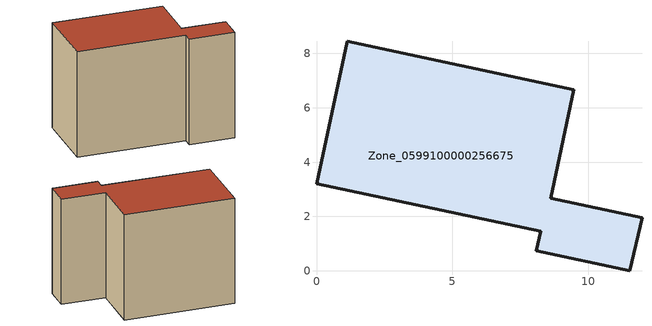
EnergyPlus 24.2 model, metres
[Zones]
Zone_0599100000256675
 floor ground (C_G): 0,3.21 1.13,8.45 9.48,6.67 8.62,2.67 11.98,1.95 11.53,0 8.1,0.73 8.25,1.45 z0
 wall outside (C_F): 1.13,8.45 0,3.21 8.25,1.45 8.1,0.73 11.53,0 11.98,1.95 8.62,2.67 9.48,6.67 1.13,8.45 z0:8.46
 roof outside (C_R): 11.98,1.95 8.62,2.67 9.48,6.67 1.13,8.45 0,3.21 8.25,1.45 8.1,0.73 11.53,0 z8.46
[BUILDING]
Pand.0599100000256675: North Axis=0; Terrain=City; Loads Convergence Tolerance Value=0.04; Temperature Convergence Tolerance Value=0.4; Solar Distribution=FullExterior; Maximum Number of Warmup Days=25; Minimum Number of Warmup Days=1
[Site:Location]
Rotterdam.The.Hague.AP_ZH_NLD Design_Conditions: Latitude=51.96; Longitude=4.45; Time Zone=1; Elevation=-4.5
[SITE:GROUNDTEMPERATURE:BUILDINGSURFACE]
18, 18, 18, 18, 18, 18, 18, 18, 18, 18, 18, 18
[MATERIAL] Thermal Absorptance=0.9; Solar Absorptance=0.7; Visible Absorptance=0.7
Name | Roughness | Thickness | Conductivity | Density | Specific Heat
G.TC.1975-1991 | MediumSmooth | 0.15 | 0.288461 | 540 | 1210
F.TC.1975-1991 | Rough | 0.3 | 0.230769 | 1920 | 840
R.TC.1975-1991 | MediumRough | 0.2 | 0.153846 | 1500 | 1000
[CONSTRUCTION]
C_G: G.TC.1975-1991
C_F: F.TC.1975-1991
C_R: R.TC.1975-1991
[ZONE]
Zone_0599100000256675: Type=1; Multiplier=1; Ceiling Height=Autocalculate; Volume=Autocalculate; Floor Area=autocalculate; Part of Total Floor Area=Yes
[ZONEINFILTRATION:DESIGNFLOWRATE]
Infil_Zone_0599100000256675: Zone or ZoneList or Space or SpaceList=Zone_0599100000256675; Schedule=AlwaysOn; Design Flow Rate Calculation Method=Flow/Area; Flow Rate per Floor Area=0.003; Constant Term Coefficient=1; Temperature Term Coefficient=0; Velocity Term Coefficient=0; Velocity Squared Term Coefficient=0
[HVACTEMPLATE:ZONE:IDEALLOADSAIRSYSTEM]
Zone_0599100000256675: Maximum Heating Supply Air Temperature=50; Minimum Cooling Supply Air Temperature=13; Maximum Heating Supply Air Humidity Ratio=0.0156; Minimum Cooling Supply Air Humidity Ratio=0.0077; Heating Limit=NoLimit; Cooling Limit=NoLimit; Dehumidification Control Type=ConstantSensibleHeatRatio; Cooling Sensible Heat Ratio=0.7; Dehumidification Setpoint=60; Humidification Control Type=None; Humidification Setpoint=30; Outdoor Air Method=None; Outdoor Air Flow Rate per Person=0.00944; Outdoor Air Flow Rate per Zone Floor Area=0; Outdoor Air Flow Rate per Zone=0; Demand Controlled Ventilation Type=None; Outdoor Air Economizer Type=NoEconomizer; Heat Recovery Type=None; Sensible Heat Recovery Effectiveness=0.7; Latent Heat Recovery Effectiveness=0.65
[ZONECONTROL:THERMOSTAT]
ThermostatControl_Zone_0599100000256675: Zone or ZoneList=Zone_0599100000256675; Control Type Schedule=DualSetpointControlType; Control 1=Thermostat_Zone_0599100000256675; Temperature Difference Between Cutout And Setpoint=0
[THERMOSTATSETPOINT:DUALSETPOINT]
Thermostat_Zone_0599100000256675: Heating Setpoint Temperature Schedule=HeatingSetpoint_Zone_0599100000256675; Cooling Setpoint Temperature Schedule=CoolingSetpoint_Zone_0599100000256675
[SCHEDULE:COMPACT]
HeatingSetpoint_Zone_0599100000256675: Through: 12/31, For: AllDays, Until: 24:00, 21
CoolingSetpoint_Zone_0599100000256675: Through: 12/31, For: AllDays, Until: 24:00, 24
DualSetpointControlType: Through: 12/31, For: AllDays, Until: 24:00, 4
AlwaysOn: Through: 12/31, For: AllDays, Until: 24:00, 1
